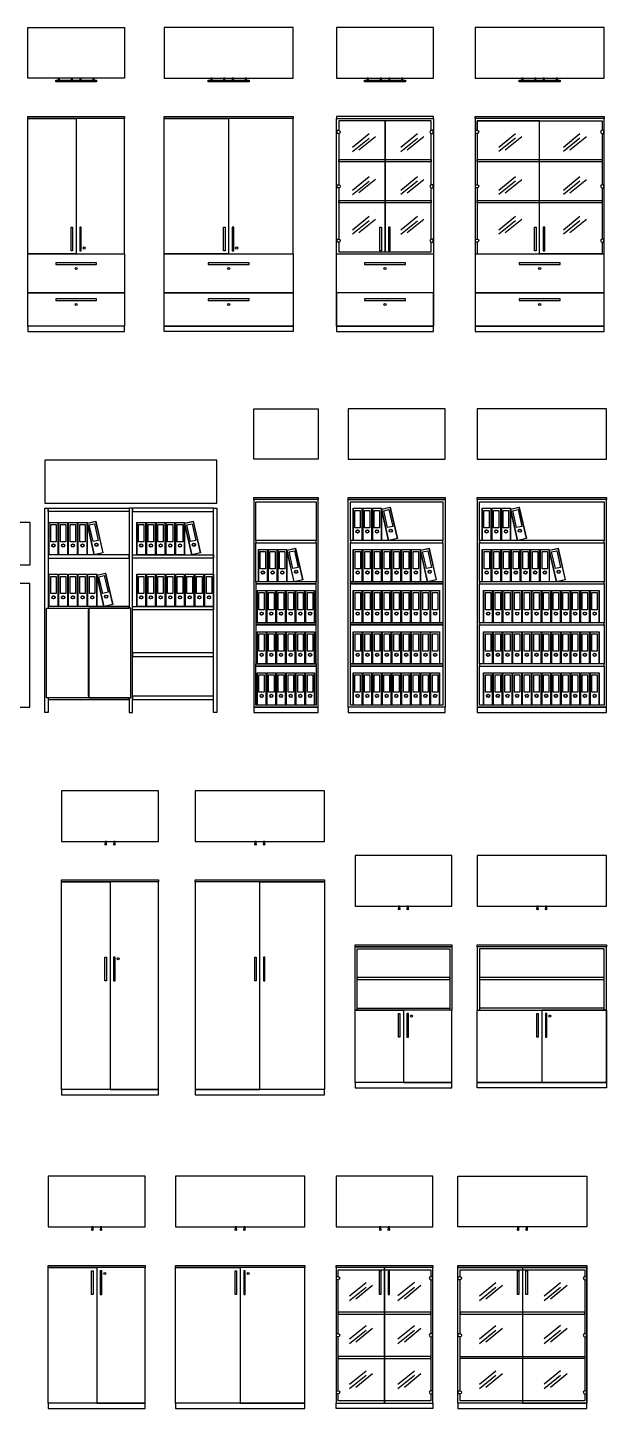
# Model space of a CAD drawing. Header units: inches. Extents: x 40781 to 55192, y 20993 to 33832.
# Drawn here: x 49813 to 55192, y 20993 to 33832 of the extents above; entities that cross this region are included whole.
import ezdxf

# ---------------------------------------------------------------- set-up
doc = ezdxf.new("R2010")
doc.units = ezdxf.units.IN
doc.header["$MEASUREMENT"] = 0
doc.layers.add('linecad.com', color=7, linetype='Continuous')

msp = doc.modelspace()

# ---------------------------------------------------------------- linework, layer by layer
at = {"layer": 'linecad.com'}
for points in [[(49814, 33832), (50714, 33832), (50714, 33362), (49814, 33362)], [(51081, 33362), (52281, 33362), (52281, 33832), (51081, 33832)], [(52685, 33362), (53585, 33362), (53585, 33832), (52685, 33832)], [(53972, 33362), (55172, 33362), (55172, 33832), (53972, 33832)], [(49814, 33006), (50714, 33006), (50714, 32986), (49814, 32986)], [(51081, 33006), (52281, 33006), (52281, 32986), (51081, 32986)], [(52685, 32986), (53585, 32986), (53585, 33006), (52685, 33006)], [(53972, 33006), (55172, 33006), (55172, 32986), (53972, 32986)], [(49814, 32986), (50264, 32986), (50264, 31727), (49814, 31727)], [(50264, 31727), (50714, 31727), (50714, 32986), (50264, 32986)], [(51681, 31727), (51081, 31727), (51081, 32986), (51681, 32986)], [(52281, 32986), (51681, 32986), (51681, 31727), (52281, 31727)], [(52685, 32986), (53585, 32986), (53585, 31056), (52685, 31056)], [(55172, 32986), (53972, 32986), (53972, 31056), (55172, 31056)], [(52705, 32605), (53565, 32605), (53565, 32585), (52705, 32585)], [(53992, 32605), (55152, 32605), (55152, 32585), (53992, 32585)], [(52705, 32223), (53565, 32223), (53565, 32203), (52705, 32203)], [(55152, 32203), (53992, 32203), (53992, 32223), (55152, 32223)], [(50217, 31977), (50231, 31977), (50231, 31757), (50217, 31757)], [(50297, 31757), (50311, 31757), (50311, 31977), (50297, 31977)], [(51634, 31977), (51648, 31977), (51648, 31757), (51634, 31757)], [(51714, 31757), (51728, 31757), (51728, 31977), (51714, 31977)], [(53088, 31977), (53102, 31977), (53102, 31757), (53088, 31757)], [(53168, 31757), (53182, 31757), (53182, 31977), (53168, 31977)], [(54525, 31977), (54539, 31977), (54539, 31757), (54525, 31757)], [(54605, 31757), (54619, 31757), (54619, 31977), (54605, 31977)], [(49814, 31727), (50714, 31727), (50714, 31367), (49814, 31367)], [(51081, 31727), (52281, 31727), (52281, 31367), (51081, 31367)], [(52685, 31727), (53585, 31727), (53585, 31367), (52685, 31367)], [(53972, 31367), (55172, 31367), (55172, 31726), (53972, 31726)], [(50074, 31630), (50454, 31630), (50454, 31644), (50074, 31644)], [(51491, 31630), (51871, 31630), (51871, 31644), (51491, 31644)], [(52945, 31630), (53325, 31630), (53325, 31644), (52945, 31644)], [(54382, 31630), (54762, 31630), (54762, 31644), (54382, 31644)], [(49814, 31367), (50714, 31367), (50714, 31056), (49814, 31056)], [(51081, 31367), (52281, 31367), (52281, 31056), (51081, 31056)], [(53585, 31367), (52685, 31367), (52685, 31056), (53585, 31056)], [(55172, 31367), (53972, 31367), (53972, 31056), (55172, 31056)], [(50074, 31295), (50454, 31295), (50454, 31309), (50074, 31309)], [(51491, 31295), (51871, 31295), (51871, 31309), (51491, 31309)], [(52945, 31295), (53325, 31295), (53325, 31309), (52945, 31309)], [(54382, 31295), (54762, 31295), (54762, 31309), (54382, 31309)], [(49814, 31006), (50714, 31006), (50714, 31056), (49814, 31056)], [(52281, 31006), (51081, 31006), (51081, 31056), (52281, 31056)], [(53585, 31056), (52685, 31056), (52685, 31006), (53585, 31006)], [(53972, 31006), (55172, 31006), (55172, 31056), (53972, 31056)], [(51914, 30288), (52514, 30288), (52514, 29818), (51914, 29818)], [(52793, 29818), (53693, 29818), (53693, 30288), (52793, 30288)], [(53992, 29818), (55192, 29818), (55192, 30288), (53992, 30288)], [(49973, 29410), (51573, 29410), (51573, 29810), (49973, 29810)], [(51914, 29463), (52514, 29463), (52514, 29443), (51914, 29443)], [(52514, 29443), (51914, 29443), (51914, 27513), (52514, 27513)], [(52494, 29062), (51934, 29062), (51934, 29423), (52494, 29423)], [(52793, 29463), (53693, 29463), (53693, 29443), (52793, 29443)], [(53693, 27513), (52793, 27513), (52793, 29443), (53693, 29443)], [(53673, 29062), (52813, 29062), (52813, 29423), (53673, 29423)], [(53992, 29463), (55192, 29463), (55192, 29443), (53992, 29443)], [(55192, 29443), (53992, 29443), (53992, 27513), (55192, 27513)], [(55172, 29062), (54012, 29062), (54012, 29423), (55172, 29423)], [(50005, 29363), (50757, 29363), (50757, 29331), (50005, 29331)], [(50789, 29331), (51541, 29331), (51541, 29363), (50789, 29363)], [(51541, 29363), (51573, 29363), (51573, 27463), (51541, 27463)], [(52838, 29362), (52922, 29362), (52922, 29062), (52838, 29062)], [(52841, 29362), (52919, 29362), (52919, 29062), (52841, 29062)], [(52855, 29342), (52905, 29342), (52905, 29182), (52855, 29182)], [(52928, 29362), (53012, 29362), (53012, 29062), (52928, 29062)], [(52931, 29362), (53009, 29362), (53009, 29062), (52931, 29062)], [(52945, 29342), (52995, 29342), (52995, 29182), (52945, 29182)], [(53018, 29362), (53102, 29362), (53102, 29062), (53018, 29062)], [(53021, 29362), (53099, 29362), (53099, 29062), (53021, 29062)], [(53035, 29342), (53085, 29342), (53085, 29182), (53035, 29182)], [(53102, 29354), (53183, 29373), (53250, 29080), (53168, 29062)], [(53104, 29355), (53181, 29372), (53247, 29080), (53171, 29062)], [(53123, 29339), (53171, 29350), (53207, 29194), (53158, 29183)], [(54037, 29362), (54121, 29362), (54121, 29062), (54037, 29062)], [(54040, 29362), (54118, 29362), (54118, 29062), (54040, 29062)], [(54054, 29342), (54104, 29342), (54104, 29182), (54054, 29182)], [(54127, 29362), (54211, 29362), (54211, 29062), (54127, 29062)], [(54130, 29362), (54208, 29362), (54208, 29062), (54130, 29062)], [(54144, 29342), (54194, 29342), (54194, 29182), (54144, 29182)], [(54217, 29362), (54301, 29362), (54301, 29062), (54217, 29062)], [(54220, 29362), (54298, 29362), (54298, 29062), (54220, 29062)], [(54234, 29342), (54284, 29342), (54284, 29182), (54234, 29182)], [(54301, 29354), (54383, 29373), (54449, 29080), (54367, 29062)], [(54304, 29355), (54380, 29372), (54447, 29080), (54370, 29062)], [(54322, 29339), (54371, 29350), (54406, 29194), (54357, 29183)], [(47832, 29232), (49832, 29232), (49832, 28832), (47832, 28832)], [(50012, 29231), (50095, 29231), (50095, 28931), (50012, 28931)], [(50014, 29231), (50093, 29231), (50093, 28931), (50014, 28931)], [(50028, 29211), (50078, 29211), (50078, 29051), (50028, 29051)], [(50102, 29231), (50185, 29231), (50185, 28931), (50102, 28931)], [(50104, 29231), (50183, 29231), (50183, 28931), (50104, 28931)], [(50118, 29211), (50168, 29211), (50168, 29051), (50118, 29051)], [(50192, 29231), (50275, 29231), (50275, 28931), (50192, 28931)], [(50194, 29231), (50273, 29231), (50273, 28931), (50194, 28931)], [(50208, 29211), (50258, 29211), (50258, 29051), (50208, 29051)], [(50282, 29231), (50365, 29231), (50365, 28931), (50282, 28931)], [(50284, 29231), (50363, 29231), (50363, 28931), (50284, 28931)], [(50298, 29211), (50348, 29211), (50348, 29051), (50298, 29051)], [(50365, 29223), (50447, 29242), (50513, 28949), (50432, 28931)], [(50368, 29224), (50444, 29241), (50511, 28949), (50435, 28931)], [(50386, 29208), (50435, 29219), (50470, 29063), (50422, 29052)], [(50828, 29231), (50911, 29231), (50911, 28931), (50828, 28931)], [(50830, 29231), (50909, 29231), (50909, 28931), (50830, 28931)], [(50844, 29211), (50894, 29211), (50894, 29051), (50844, 29051)], [(50918, 29231), (51001, 29231), (51001, 28931), (50918, 28931)], [(50920, 29231), (50999, 29231), (50999, 28931), (50920, 28931)], [(50934, 29211), (50984, 29211), (50984, 29051), (50934, 29051)], [(51008, 29231), (51091, 29231), (51091, 28931), (51008, 28931)], [(51010, 29231), (51089, 29231), (51089, 28931), (51010, 28931)], [(51024, 29211), (51074, 29211), (51074, 29051), (51024, 29051)], [(51098, 29231), (51181, 29231), (51181, 28931), (51098, 28931)], [(51100, 29231), (51179, 29231), (51179, 28931), (51100, 28931)], [(51114, 29211), (51164, 29211), (51164, 29051), (51114, 29051)], [(51188, 29231), (51271, 29231), (51271, 28931), (51188, 28931)], [(51190, 29231), (51269, 29231), (51269, 28931), (51190, 28931)], [(51204, 29211), (51254, 29211), (51254, 29051), (51204, 29051)], [(51271, 29223), (51353, 29242), (51419, 28949), (51338, 28931)], [(51274, 29224), (51350, 29241), (51417, 28949), (51341, 28931)], [(51292, 29208), (51341, 29219), (51376, 29063), (51328, 29052)], [(51934, 29042), (52494, 29042), (52494, 29062), (51934, 29062)], [(52494, 28680), (51934, 28680), (51934, 29042), (52494, 29042)], [(52813, 29042), (53673, 29042), (53673, 29062), (52813, 29062)], [(53673, 28680), (52813, 28680), (52813, 29042), (53673, 29042)], [(54012, 29042), (55172, 29042), (55172, 29062), (54012, 29062)], [(55172, 28680), (54012, 28680), (54012, 29042), (55172, 29042)], [(50005, 28898), (50757, 28898), (50757, 28931), (50005, 28931)], [(50789, 28931), (51541, 28931), (51541, 28899), (50789, 28899)], [(51958, 28980), (52042, 28980), (52042, 28680), (51958, 28680)], [(51961, 28980), (52040, 28980), (52040, 28680), (51961, 28680)], [(51975, 28960), (52025, 28960), (52025, 28800), (51975, 28800)], [(52048, 28980), (52132, 28980), (52132, 28680), (52048, 28680)], [(52051, 28980), (52130, 28980), (52130, 28680), (52051, 28680)], [(52065, 28960), (52115, 28960), (52115, 28800), (52065, 28800)], [(52138, 28980), (52222, 28980), (52222, 28680), (52138, 28680)], [(52141, 28980), (52220, 28980), (52220, 28680), (52141, 28680)], [(52155, 28960), (52205, 28960), (52205, 28800), (52155, 28800)], [(52222, 28972), (52304, 28991), (52370, 28698), (52289, 28680)], [(52225, 28973), (52301, 28990), (52368, 28698), (52291, 28680)], [(52243, 28957), (52292, 28968), (52327, 28812), (52279, 28801)], [(52839, 28980), (52923, 28980), (52923, 28680), (52839, 28680)], [(52842, 28980), (52920, 28980), (52920, 28680), (52842, 28680)], [(52856, 28960), (52906, 28960), (52906, 28800), (52856, 28800)], [(52929, 28980), (53013, 28980), (53013, 28680), (52929, 28680)], [(52932, 28980), (53010, 28980), (53010, 28680), (52932, 28680)], [(52946, 28960), (52996, 28960), (52996, 28800), (52946, 28800)], [(53019, 28980), (53103, 28980), (53103, 28680), (53019, 28680)], [(53022, 28980), (53100, 28980), (53100, 28680), (53022, 28680)], [(53036, 28960), (53086, 28960), (53086, 28800), (53036, 28800)], [(53109, 28980), (53193, 28980), (53193, 28680), (53109, 28680)], [(53112, 28980), (53190, 28980), (53190, 28680), (53112, 28680)], [(53126, 28960), (53176, 28960), (53176, 28800), (53126, 28800)], [(53199, 28980), (53283, 28980), (53283, 28680), (53199, 28680)], [(53202, 28980), (53280, 28980), (53280, 28680), (53202, 28680)], [(53216, 28960), (53266, 28960), (53266, 28800), (53216, 28800)], [(53289, 28980), (53373, 28980), (53373, 28680), (53289, 28680)], [(53292, 28980), (53370, 28980), (53370, 28680), (53292, 28680)], [(53306, 28960), (53356, 28960), (53356, 28800), (53306, 28800)], [(53379, 28980), (53463, 28980), (53463, 28680), (53379, 28680)], [(53382, 28980), (53460, 28980), (53460, 28680), (53382, 28680)], [(53396, 28960), (53446, 28960), (53446, 28800), (53396, 28800)], [(53463, 28972), (53545, 28991), (53611, 28698), (53530, 28680)], [(53466, 28973), (53542, 28990), (53609, 28698), (53532, 28680)], [(53484, 28957), (53533, 28968), (53568, 28812), (53519, 28801)], [(54038, 28980), (54122, 28980), (54122, 28680), (54038, 28680)], [(54041, 28980), (54119, 28980), (54119, 28680), (54041, 28680)], [(54055, 28960), (54105, 28960), (54105, 28800), (54055, 28800)], [(54128, 28980), (54212, 28980), (54212, 28680), (54128, 28680)], [(54131, 28980), (54209, 28980), (54209, 28680), (54131, 28680)], [(54145, 28960), (54195, 28960), (54195, 28800), (54145, 28800)], [(54218, 28980), (54302, 28980), (54302, 28680), (54218, 28680)], [(54221, 28980), (54299, 28980), (54299, 28680), (54221, 28680)], [(54235, 28960), (54285, 28960), (54285, 28800), (54235, 28800)], [(54308, 28980), (54392, 28980), (54392, 28680), (54308, 28680)], [(54311, 28980), (54389, 28980), (54389, 28680), (54311, 28680)], [(54325, 28960), (54375, 28960), (54375, 28800), (54325, 28800)], [(54398, 28980), (54482, 28980), (54482, 28680), (54398, 28680)], [(54401, 28980), (54479, 28980), (54479, 28680), (54401, 28680)], [(54415, 28960), (54465, 28960), (54465, 28800), (54415, 28800)], [(54488, 28980), (54572, 28980), (54572, 28680), (54488, 28680)], [(54491, 28980), (54569, 28980), (54569, 28680), (54491, 28680)], [(54505, 28960), (54555, 28960), (54555, 28800), (54505, 28800)], [(54578, 28980), (54662, 28980), (54662, 28680), (54578, 28680)], [(54581, 28980), (54659, 28980), (54659, 28680), (54581, 28680)], [(54595, 28960), (54645, 28960), (54645, 28800), (54595, 28800)], [(54662, 28972), (54744, 28991), (54810, 28698), (54729, 28680)], [(54665, 28973), (54741, 28990), (54808, 28698), (54731, 28680)], [(54683, 28957), (54732, 28968), (54767, 28812), (54719, 28801)], [(50455, 28741), (50537, 28760), (50604, 28467), (50522, 28449)], [(50458, 28742), (50534, 28759), (50601, 28467), (50525, 28449)], [(47832, 27513), (49832, 27513), (49832, 28663), (47832, 28663)], [(50012, 28749), (50095, 28749), (50095, 28449), (50012, 28449)], [(50014, 28749), (50093, 28749), (50093, 28449), (50014, 28449)], [(50029, 28729), (50079, 28729), (50079, 28569), (50029, 28569)], [(50102, 28749), (50185, 28749), (50185, 28449), (50102, 28449)], [(50104, 28749), (50183, 28749), (50183, 28449), (50104, 28449)], [(50119, 28729), (50169, 28729), (50169, 28569), (50119, 28569)], [(50192, 28749), (50275, 28749), (50275, 28449), (50192, 28449)], [(50194, 28749), (50273, 28749), (50273, 28449), (50194, 28449)], [(50209, 28729), (50259, 28729), (50259, 28569), (50209, 28569)], [(50282, 28749), (50365, 28749), (50365, 28449), (50282, 28449)], [(50284, 28749), (50363, 28749), (50363, 28449), (50284, 28449)], [(50299, 28729), (50349, 28729), (50349, 28569), (50299, 28569)], [(50372, 28749), (50455, 28749), (50455, 28449), (50372, 28449)], [(50374, 28749), (50453, 28749), (50453, 28449), (50374, 28449)], [(50389, 28729), (50439, 28729), (50439, 28569), (50389, 28569)], [(50476, 28726), (50525, 28737), (50561, 28581), (50512, 28570)], [(50828, 28749), (50911, 28749), (50911, 28449), (50828, 28449)], [(50830, 28749), (50909, 28749), (50909, 28449), (50830, 28449)], [(50844, 28729), (50894, 28729), (50894, 28569), (50844, 28569)], [(50918, 28749), (51001, 28749), (51001, 28449), (50918, 28449)], [(50920, 28749), (50999, 28749), (50999, 28449), (50920, 28449)], [(50934, 28729), (50984, 28729), (50984, 28569), (50934, 28569)], [(51008, 28749), (51091, 28749), (51091, 28449), (51008, 28449)], [(51010, 28749), (51089, 28749), (51089, 28449), (51010, 28449)], [(51024, 28729), (51074, 28729), (51074, 28569), (51024, 28569)], [(51098, 28749), (51181, 28749), (51181, 28449), (51098, 28449)], [(51100, 28749), (51179, 28749), (51179, 28449), (51100, 28449)], [(51114, 28729), (51164, 28729), (51164, 28569), (51114, 28569)], [(51188, 28749), (51271, 28749), (51271, 28449), (51188, 28449)], [(51190, 28749), (51269, 28749), (51269, 28449), (51190, 28449)], [(51204, 28729), (51254, 28729), (51254, 28569), (51204, 28569)], [(51278, 28749), (51361, 28749), (51361, 28449), (51278, 28449)], [(51280, 28749), (51359, 28749), (51359, 28449), (51280, 28449)], [(51294, 28729), (51344, 28729), (51344, 28569), (51294, 28569)], [(51368, 28749), (51451, 28749), (51451, 28449), (51368, 28449)], [(51370, 28749), (51449, 28749), (51449, 28449), (51370, 28449)], [(51384, 28729), (51434, 28729), (51434, 28569), (51384, 28569)], [(51458, 28749), (51541, 28749), (51541, 28449), (51458, 28449)], [(51460, 28749), (51539, 28749), (51539, 28449), (51460, 28449)], [(51474, 28729), (51524, 28729), (51524, 28569), (51474, 28569)], [(51934, 28660), (52494, 28660), (52494, 28680), (51934, 28680)], [(51934, 28298), (52494, 28298), (52494, 28660), (51934, 28660)], [(52813, 28680), (53673, 28680), (53673, 28660), (52813, 28660)], [(53673, 28298), (52813, 28298), (52813, 28660), (53673, 28660)], [(54012, 28660), (55172, 28660), (55172, 28680), (54012, 28680)], [(55172, 28298), (54012, 28298), (54012, 28660), (55172, 28660)], [(51946, 28598), (52030, 28598), (52030, 28298), (51946, 28298)], [(51949, 28598), (52027, 28598), (52027, 28298), (51949, 28298)], [(51963, 28578), (52013, 28578), (52013, 28418), (51963, 28418)], [(52036, 28598), (52120, 28598), (52120, 28298), (52036, 28298)], [(52039, 28598), (52117, 28598), (52117, 28298), (52039, 28298)], [(52053, 28578), (52103, 28578), (52103, 28418), (52053, 28418)], [(52126, 28598), (52210, 28598), (52210, 28298), (52126, 28298)], [(52129, 28598), (52207, 28598), (52207, 28298), (52129, 28298)], [(52143, 28578), (52193, 28578), (52193, 28418), (52143, 28418)], [(52216, 28598), (52300, 28598), (52300, 28298), (52216, 28298)], [(52219, 28598), (52297, 28598), (52297, 28298), (52219, 28298)], [(52233, 28578), (52283, 28578), (52283, 28418), (52233, 28418)], [(52306, 28598), (52390, 28598), (52390, 28298), (52306, 28298)], [(52309, 28598), (52387, 28598), (52387, 28298), (52309, 28298)], [(52323, 28578), (52373, 28578), (52373, 28418), (52323, 28418)], [(52396, 28598), (52480, 28598), (52480, 28298), (52396, 28298)], [(52399, 28598), (52477, 28598), (52477, 28298), (52399, 28298)], [(52413, 28578), (52463, 28578), (52463, 28418), (52413, 28418)], [(52839, 28598), (52922, 28598), (52922, 28298), (52839, 28298)], [(52842, 28598), (52920, 28598), (52920, 28298), (52842, 28298)], [(52856, 28578), (52906, 28578), (52906, 28418), (52856, 28418)], [(52929, 28598), (53012, 28598), (53012, 28298), (52929, 28298)], [(52932, 28598), (53010, 28598), (53010, 28298), (52932, 28298)], [(52946, 28578), (52996, 28578), (52996, 28418), (52946, 28418)], [(53019, 28598), (53102, 28598), (53102, 28298), (53019, 28298)], [(53022, 28598), (53100, 28598), (53100, 28298), (53022, 28298)], [(53036, 28578), (53086, 28578), (53086, 28418), (53036, 28418)], [(53109, 28598), (53192, 28598), (53192, 28298), (53109, 28298)], [(53112, 28598), (53190, 28598), (53190, 28298), (53112, 28298)], [(53126, 28578), (53176, 28578), (53176, 28418), (53126, 28418)], [(53199, 28598), (53282, 28598), (53282, 28298), (53199, 28298)], [(53202, 28598), (53280, 28598), (53280, 28298), (53202, 28298)], [(53216, 28578), (53266, 28578), (53266, 28418), (53216, 28418)], [(53289, 28598), (53372, 28598), (53372, 28298), (53289, 28298)], [(53292, 28598), (53370, 28598), (53370, 28298), (53292, 28298)], [(53306, 28578), (53356, 28578), (53356, 28418), (53306, 28418)], [(53379, 28598), (53462, 28598), (53462, 28298), (53379, 28298)], [(53382, 28598), (53460, 28598), (53460, 28298), (53382, 28298)], [(53396, 28578), (53446, 28578), (53446, 28418), (53396, 28418)], [(53469, 28598), (53552, 28598), (53552, 28298), (53469, 28298)], [(53472, 28598), (53550, 28598), (53550, 28298), (53472, 28298)], [(53486, 28578), (53536, 28578), (53536, 28418), (53486, 28418)], [(53559, 28598), (53642, 28598), (53642, 28298), (53559, 28298)], [(53562, 28598), (53640, 28598), (53640, 28298), (53562, 28298)], [(53576, 28578), (53626, 28578), (53626, 28418), (53576, 28418)], [(54051, 28598), (54135, 28598), (54135, 28298), (54051, 28298)], [(54054, 28598), (54132, 28598), (54132, 28298), (54054, 28298)], [(54068, 28578), (54118, 28578), (54118, 28418), (54068, 28418)], [(54141, 28598), (54225, 28598), (54225, 28298), (54141, 28298)], [(54144, 28598), (54222, 28598), (54222, 28298), (54144, 28298)], [(54158, 28578), (54208, 28578), (54208, 28418), (54158, 28418)], [(54231, 28598), (54315, 28598), (54315, 28298), (54231, 28298)], [(54234, 28598), (54312, 28598), (54312, 28298), (54234, 28298)], [(54248, 28578), (54298, 28578), (54298, 28418), (54248, 28418)], [(54321, 28598), (54405, 28598), (54405, 28298), (54321, 28298)], [(54324, 28598), (54402, 28598), (54402, 28298), (54324, 28298)], [(54338, 28578), (54388, 28578), (54388, 28418), (54338, 28418)], [(54411, 28598), (54495, 28598), (54495, 28298), (54411, 28298)], [(54414, 28598), (54492, 28598), (54492, 28298), (54414, 28298)], [(54428, 28578), (54478, 28578), (54478, 28418), (54428, 28418)], [(54501, 28598), (54585, 28598), (54585, 28298), (54501, 28298)], [(54504, 28598), (54582, 28598), (54582, 28298), (54504, 28298)], [(54518, 28578), (54568, 28578), (54568, 28418), (54518, 28418)], [(54591, 28598), (54675, 28598), (54675, 28298), (54591, 28298)], [(54594, 28598), (54672, 28598), (54672, 28298), (54594, 28298)], [(54608, 28578), (54658, 28578), (54658, 28418), (54608, 28418)], [(54681, 28598), (54765, 28598), (54765, 28298), (54681, 28298)], [(54684, 28598), (54762, 28598), (54762, 28298), (54684, 28298)], [(54698, 28578), (54748, 28578), (54748, 28418), (54698, 28418)], [(54771, 28598), (54855, 28598), (54855, 28298), (54771, 28298)], [(54774, 28598), (54852, 28598), (54852, 28298), (54774, 28298)], [(54788, 28578), (54838, 28578), (54838, 28418), (54788, 28418)], [(54861, 28598), (54945, 28598), (54945, 28298), (54861, 28298)], [(54864, 28598), (54942, 28598), (54942, 28298), (54864, 28298)], [(54878, 28578), (54928, 28578), (54928, 28418), (54878, 28418)], [(54951, 28598), (55035, 28598), (55035, 28298), (54951, 28298)], [(54954, 28598), (55032, 28598), (55032, 28298), (54954, 28298)], [(54968, 28578), (55018, 28578), (55018, 28418), (54968, 28418)], [(55041, 28598), (55125, 28598), (55125, 28298), (55041, 28298)], [(55044, 28598), (55122, 28598), (55122, 28298), (55044, 28298)], [(55058, 28578), (55108, 28578), (55108, 28418), (55058, 28418)], [(49989, 28433), (50379, 28433), (50379, 27599), (49989, 27599)], [(50757, 28449), (50005, 28449), (50005, 28433), (50757, 28433)], [(50379, 28417), (50383, 28417), (50383, 27615), (50379, 27615)], [(50383, 27599), (50773, 27599), (50773, 28433), (50383, 28433)], [(50789, 28449), (51541, 28449), (51541, 28417), (50789, 28417)], [(52494, 28298), (51934, 28298), (51934, 28278), (52494, 28278)], [(51934, 27915), (52494, 27915), (52494, 28278), (51934, 28278)], [(52813, 28298), (53673, 28298), (53673, 28278), (52813, 28278)], [(53673, 27915), (52813, 27915), (52813, 28278), (53673, 28278)], [(54012, 28278), (55172, 28278), (55172, 28298), (54012, 28298)], [(55172, 27915), (54012, 27915), (54012, 28278), (55172, 28278)], [(51946, 28215), (52030, 28215), (52030, 27915), (51946, 27915)], [(51949, 28215), (52027, 28215), (52027, 27915), (51949, 27915)], [(51963, 28195), (52013, 28195), (52013, 28035), (51963, 28035)], [(52036, 28215), (52120, 28215), (52120, 27915), (52036, 27915)], [(52039, 28215), (52117, 28215), (52117, 27915), (52039, 27915)], [(52053, 28195), (52103, 28195), (52103, 28035), (52053, 28035)], [(52126, 28215), (52210, 28215), (52210, 27915), (52126, 27915)], [(52129, 28215), (52207, 28215), (52207, 27915), (52129, 27915)], [(52143, 28195), (52193, 28195), (52193, 28035), (52143, 28035)], [(52216, 28215), (52300, 28215), (52300, 27915), (52216, 27915)], [(52219, 28215), (52297, 28215), (52297, 27915), (52219, 27915)], [(52233, 28195), (52283, 28195), (52283, 28035), (52233, 28035)], [(52306, 28215), (52390, 28215), (52390, 27915), (52306, 27915)], [(52309, 28215), (52387, 28215), (52387, 27915), (52309, 27915)], [(52323, 28195), (52373, 28195), (52373, 28035), (52323, 28035)], [(52396, 28215), (52480, 28215), (52480, 27915), (52396, 27915)], [(52399, 28215), (52477, 28215), (52477, 27915), (52399, 27915)], [(52413, 28195), (52463, 28195), (52463, 28035), (52413, 28035)], [(52839, 28215), (52922, 28215), (52922, 27915), (52839, 27915)], [(52842, 28215), (52920, 28215), (52920, 27915), (52842, 27915)], [(52856, 28195), (52906, 28195), (52906, 28035), (52856, 28035)], [(52929, 28215), (53012, 28215), (53012, 27915), (52929, 27915)], [(52932, 28215), (53010, 28215), (53010, 27915), (52932, 27915)], [(52946, 28195), (52996, 28195), (52996, 28035), (52946, 28035)], [(53019, 28215), (53102, 28215), (53102, 27915), (53019, 27915)], [(53022, 28215), (53100, 28215), (53100, 27915), (53022, 27915)], [(53036, 28195), (53086, 28195), (53086, 28035), (53036, 28035)], [(53109, 28215), (53192, 28215), (53192, 27915), (53109, 27915)], [(53112, 28215), (53190, 28215), (53190, 27915), (53112, 27915)], [(53126, 28195), (53176, 28195), (53176, 28035), (53126, 28035)], [(53199, 28215), (53282, 28215), (53282, 27915), (53199, 27915)], [(53202, 28215), (53280, 28215), (53280, 27915), (53202, 27915)], [(53216, 28195), (53266, 28195), (53266, 28035), (53216, 28035)], [(53289, 28215), (53372, 28215), (53372, 27915), (53289, 27915)], [(53292, 28215), (53370, 28215), (53370, 27915), (53292, 27915)], [(53306, 28195), (53356, 28195), (53356, 28035), (53306, 28035)], [(53379, 28215), (53462, 28215), (53462, 27915), (53379, 27915)], [(53382, 28215), (53460, 28215), (53460, 27915), (53382, 27915)], [(53396, 28195), (53446, 28195), (53446, 28035), (53396, 28035)], [(53469, 28215), (53552, 28215), (53552, 27915), (53469, 27915)], [(53472, 28215), (53550, 28215), (53550, 27915), (53472, 27915)], [(53486, 28195), (53536, 28195), (53536, 28035), (53486, 28035)], [(53559, 28215), (53642, 28215), (53642, 27915), (53559, 27915)], [(53562, 28215), (53640, 28215), (53640, 27915), (53562, 27915)], [(53576, 28195), (53626, 28195), (53626, 28035), (53576, 28035)], [(54051, 28215), (54135, 28215), (54135, 27915), (54051, 27915)], [(54054, 28215), (54132, 28215), (54132, 27915), (54054, 27915)], [(54068, 28195), (54118, 28195), (54118, 28035), (54068, 28035)], [(54141, 28215), (54225, 28215), (54225, 27915), (54141, 27915)], [(54144, 28215), (54222, 28215), (54222, 27915), (54144, 27915)], [(54158, 28195), (54208, 28195), (54208, 28035), (54158, 28035)], [(54231, 28215), (54315, 28215), (54315, 27915), (54231, 27915)], [(54234, 28215), (54312, 28215), (54312, 27915), (54234, 27915)], [(54248, 28195), (54298, 28195), (54298, 28035), (54248, 28035)], [(54321, 28215), (54405, 28215), (54405, 27915), (54321, 27915)], [(54324, 28215), (54402, 28215), (54402, 27915), (54324, 27915)], [(54338, 28195), (54388, 28195), (54388, 28035), (54338, 28035)], [(54411, 28215), (54495, 28215), (54495, 27915), (54411, 27915)], [(54414, 28215), (54492, 28215), (54492, 27915), (54414, 27915)], [(54428, 28195), (54478, 28195), (54478, 28035), (54428, 28035)], [(54501, 28215), (54585, 28215), (54585, 27915), (54501, 27915)], [(54504, 28215), (54582, 28215), (54582, 27915), (54504, 27915)], [(54518, 28195), (54568, 28195), (54568, 28035), (54518, 28035)], [(54591, 28215), (54675, 28215), (54675, 27915), (54591, 27915)], [(54594, 28215), (54672, 28215), (54672, 27915), (54594, 27915)], [(54608, 28195), (54658, 28195), (54658, 28035), (54608, 28035)], [(54681, 28215), (54765, 28215), (54765, 27915), (54681, 27915)], [(54684, 28215), (54762, 28215), (54762, 27915), (54684, 27915)], [(54698, 28195), (54748, 28195), (54748, 28035), (54698, 28035)], [(54771, 28215), (54855, 28215), (54855, 27915), (54771, 27915)], [(54774, 28215), (54852, 28215), (54852, 27915), (54774, 27915)], [(54788, 28195), (54838, 28195), (54838, 28035), (54788, 28035)], [(54861, 28215), (54945, 28215), (54945, 27915), (54861, 27915)], [(54864, 28215), (54942, 28215), (54942, 27915), (54864, 27915)], [(54878, 28195), (54928, 28195), (54928, 28035), (54878, 28035)], [(54951, 28215), (55035, 28215), (55035, 27915), (54951, 27915)], [(54954, 28215), (55032, 28215), (55032, 27915), (54954, 27915)], [(54968, 28195), (55018, 28195), (55018, 28035), (54968, 28035)], [(55041, 28215), (55125, 28215), (55125, 27915), (55041, 27915)], [(55044, 28215), (55122, 28215), (55122, 27915), (55044, 27915)], [(55058, 28195), (55108, 28195), (55108, 28035), (55058, 28035)], [(50789, 27985), (51541, 27985), (51541, 28017), (50789, 28017)], [(51934, 27915), (52494, 27915), (52494, 27895), (51934, 27895)], [(52494, 27533), (51934, 27533), (51934, 27895), (52494, 27895)], [(52813, 27915), (53673, 27915), (53673, 27895), (52813, 27895)], [(53673, 27533), (52813, 27533), (52813, 27895), (53673, 27895)], [(54012, 27895), (55172, 27895), (55172, 27915), (54012, 27915)], [(55172, 27533), (54012, 27533), (54012, 27895), (55172, 27895)], [(51946, 27833), (52030, 27833), (52030, 27533), (51946, 27533)], [(51949, 27833), (52027, 27833), (52027, 27533), (51949, 27533)], [(51963, 27813), (52013, 27813), (52013, 27653), (51963, 27653)], [(52036, 27833), (52120, 27833), (52120, 27533), (52036, 27533)], [(52039, 27833), (52117, 27833), (52117, 27533), (52039, 27533)], [(52053, 27813), (52103, 27813), (52103, 27653), (52053, 27653)], [(52126, 27833), (52210, 27833), (52210, 27533), (52126, 27533)], [(52129, 27833), (52207, 27833), (52207, 27533), (52129, 27533)], [(52143, 27813), (52193, 27813), (52193, 27653), (52143, 27653)], [(52216, 27833), (52300, 27833), (52300, 27533), (52216, 27533)], [(52219, 27833), (52297, 27833), (52297, 27533), (52219, 27533)], [(52233, 27813), (52283, 27813), (52283, 27653), (52233, 27653)], [(52306, 27833), (52390, 27833), (52390, 27533), (52306, 27533)], [(52309, 27833), (52387, 27833), (52387, 27533), (52309, 27533)], [(52323, 27813), (52373, 27813), (52373, 27653), (52323, 27653)], [(52396, 27833), (52480, 27833), (52480, 27533), (52396, 27533)], [(52399, 27833), (52477, 27833), (52477, 27533), (52399, 27533)], [(52413, 27813), (52463, 27813), (52463, 27653), (52413, 27653)], [(52838, 27833), (52922, 27833), (52922, 27533), (52838, 27533)], [(52841, 27833), (52919, 27833), (52919, 27533), (52841, 27533)], [(52855, 27813), (52905, 27813), (52905, 27653), (52855, 27653)], [(52928, 27833), (53012, 27833), (53012, 27533), (52928, 27533)], [(52931, 27833), (53009, 27833), (53009, 27533), (52931, 27533)], [(52945, 27813), (52995, 27813), (52995, 27653), (52945, 27653)], [(53018, 27833), (53102, 27833), (53102, 27533), (53018, 27533)], [(53021, 27833), (53099, 27833), (53099, 27533), (53021, 27533)], [(53035, 27813), (53085, 27813), (53085, 27653), (53035, 27653)], [(53108, 27833), (53192, 27833), (53192, 27533), (53108, 27533)], [(53111, 27833), (53189, 27833), (53189, 27533), (53111, 27533)], [(53125, 27813), (53175, 27813), (53175, 27653), (53125, 27653)], [(53198, 27833), (53282, 27833), (53282, 27533), (53198, 27533)], [(53201, 27833), (53279, 27833), (53279, 27533), (53201, 27533)], [(53215, 27813), (53265, 27813), (53265, 27653), (53215, 27653)], [(53288, 27833), (53372, 27833), (53372, 27533), (53288, 27533)], [(53291, 27833), (53369, 27833), (53369, 27533), (53291, 27533)], [(53305, 27813), (53355, 27813), (53355, 27653), (53305, 27653)], [(53378, 27833), (53462, 27833), (53462, 27533), (53378, 27533)], [(53381, 27833), (53459, 27833), (53459, 27533), (53381, 27533)], [(53395, 27813), (53445, 27813), (53445, 27653), (53395, 27653)], [(53468, 27833), (53552, 27833), (53552, 27533), (53468, 27533)], [(53471, 27833), (53549, 27833), (53549, 27533), (53471, 27533)], [(53485, 27813), (53535, 27813), (53535, 27653), (53485, 27653)], [(53558, 27833), (53642, 27833), (53642, 27533), (53558, 27533)], [(53561, 27833), (53639, 27833), (53639, 27533), (53561, 27533)], [(53575, 27813), (53625, 27813), (53625, 27653), (53575, 27653)], [(54051, 27833), (54135, 27833), (54135, 27533), (54051, 27533)], [(54054, 27833), (54132, 27833), (54132, 27533), (54054, 27533)], [(54068, 27813), (54118, 27813), (54118, 27653), (54068, 27653)], [(54141, 27833), (54225, 27833), (54225, 27533), (54141, 27533)], [(54144, 27833), (54222, 27833), (54222, 27533), (54144, 27533)], [(54158, 27813), (54208, 27813), (54208, 27653), (54158, 27653)], [(54231, 27833), (54315, 27833), (54315, 27533), (54231, 27533)], [(54234, 27833), (54312, 27833), (54312, 27533), (54234, 27533)], [(54248, 27813), (54298, 27813), (54298, 27653), (54248, 27653)], [(54321, 27833), (54405, 27833), (54405, 27533), (54321, 27533)], [(54324, 27833), (54402, 27833), (54402, 27533), (54324, 27533)], [(54338, 27813), (54388, 27813), (54388, 27653), (54338, 27653)], [(54411, 27833), (54495, 27833), (54495, 27533), (54411, 27533)], [(54414, 27833), (54492, 27833), (54492, 27533), (54414, 27533)], [(54428, 27813), (54478, 27813), (54478, 27653), (54428, 27653)], [(54501, 27833), (54585, 27833), (54585, 27533), (54501, 27533)], [(54504, 27833), (54582, 27833), (54582, 27533), (54504, 27533)], [(54518, 27813), (54568, 27813), (54568, 27653), (54518, 27653)], [(54591, 27833), (54675, 27833), (54675, 27533), (54591, 27533)], [(54594, 27833), (54672, 27833), (54672, 27533), (54594, 27533)], [(54608, 27813), (54658, 27813), (54658, 27653), (54608, 27653)], [(54681, 27833), (54765, 27833), (54765, 27533), (54681, 27533)], [(54684, 27833), (54762, 27833), (54762, 27533), (54684, 27533)], [(54698, 27813), (54748, 27813), (54748, 27653), (54698, 27653)], [(54771, 27833), (54855, 27833), (54855, 27533), (54771, 27533)], [(54774, 27833), (54852, 27833), (54852, 27533), (54774, 27533)], [(54788, 27813), (54838, 27813), (54838, 27653), (54788, 27653)], [(54861, 27833), (54945, 27833), (54945, 27533), (54861, 27533)], [(54864, 27833), (54942, 27833), (54942, 27533), (54864, 27533)], [(54878, 27813), (54928, 27813), (54928, 27653), (54878, 27653)], [(54951, 27833), (55035, 27833), (55035, 27533), (54951, 27533)], [(54954, 27833), (55032, 27833), (55032, 27533), (54954, 27533)], [(54968, 27813), (55018, 27813), (55018, 27653), (54968, 27653)], [(55041, 27833), (55125, 27833), (55125, 27533), (55041, 27533)], [(55044, 27833), (55122, 27833), (55122, 27533), (55044, 27533)], [(55058, 27813), (55108, 27813), (55108, 27653), (55058, 27653)], [(50789, 27583), (51541, 27583), (51541, 27615), (50789, 27615)], [(50005, 27583), (50757, 27583), (50757, 27599), (50005, 27599)], [(51914, 27463), (52514, 27463), (52514, 27513), (51914, 27513)], [(52793, 27463), (53693, 27463), (53693, 27513), (52793, 27513)], [(53992, 27463), (55192, 27463), (55192, 27513), (53992, 27513)], [(50129, 26264), (51029, 26264), (51029, 26734), (50129, 26734)], [(51371, 26264), (52571, 26264), (52571, 26734), (51371, 26734)], [(52856, 25663), (53756, 25663), (53756, 26133), (52856, 26133)], [(53992, 25663), (55192, 25663), (55192, 26133), (53992, 26133)], [(50129, 25909), (51029, 25909), (51029, 25889), (50129, 25889)], [(50579, 23959), (50129, 23959), (50129, 25889), (50579, 25889)], [(51029, 25889), (50579, 25889), (50579, 23959), (51029, 23959)], [(51371, 25909), (52571, 25909), (52571, 25889), (51371, 25889)], [(51971, 25889), (51371, 25889), (51371, 23959), (51971, 23959)], [(51971, 25889), (52571, 25889), (52571, 23959), (51971, 23959)], [(52856, 25305), (53756, 25305), (53756, 25285), (52856, 25285)], [(53992, 25305), (55192, 25305), (55192, 25285), (53992, 25285)], [(50532, 25189), (50546, 25189), (50546, 24969), (50532, 24969)], [(50612, 24969), (50626, 24969), (50626, 25189), (50612, 25189)], [(51924, 25189), (51938, 25189), (51938, 24969), (51924, 24969)], [(52004, 24969), (52018, 24969), (52018, 25189), (52004, 25189)], [(53756, 24695), (52856, 24695), (52856, 25285), (53756, 25285)], [(53736, 24695), (52876, 24695), (52876, 25265), (53736, 25265)], [(55192, 25285), (53992, 25285), (53992, 24696), (55192, 24696)], [(54012, 24696), (55172, 24696), (55172, 25265), (54012, 25265)], [(52876, 24980), (53736, 24980), (53736, 25000), (52876, 25000)], [(54012, 24980), (55172, 24980), (55172, 25000), (54012, 25000)], [(52856, 24695), (53306, 24695), (53306, 24025), (52856, 24025)], [(53736, 24695), (52876, 24695), (52876, 24715), (53736, 24715)], [(53259, 24666), (53273, 24666), (53273, 24446), (53259, 24446)], [(53306, 24025), (53756, 24025), (53756, 24695), (53306, 24695)], [(53339, 24446), (53353, 24446), (53353, 24666), (53339, 24666)], [(53992, 24696), (55192, 24696), (55192, 24025), (53992, 24025)], [(54592, 24025), (53992, 24025), (53992, 24696), (54592, 24696)], [(55172, 24715), (54012, 24715), (54012, 24696), (55172, 24696)], [(54545, 24666), (54559, 24666), (54559, 24446), (54545, 24446)], [(54592, 24025), (55192, 24025), (55192, 24696), (54592, 24696)], [(54625, 24446), (54639, 24446), (54639, 24666), (54625, 24666)], [(52856, 23975), (53756, 23975), (53756, 24025), (52856, 24025)], [(53992, 24025), (55192, 24025), (55192, 23975), (53992, 23975)], [(50129, 23909), (51029, 23909), (51029, 23959), (50129, 23959)], [(51371, 23909), (52571, 23909), (52571, 23959), (51371, 23959)], [(50005, 22682), (50905, 22682), (50905, 23152), (50005, 23152)], [(51188, 22682), (52388, 22682), (52388, 23152), (51188, 23152)], [(52680, 22682), (53580, 22682), (53580, 23152), (52680, 23152)], [(53812, 23152), (55012, 23152), (55012, 22682), (53812, 22682)], [(50005, 22323), (50905, 22323), (50905, 22303), (50005, 22303)], [(50005, 22303), (50455, 22303), (50455, 21043), (50005, 21043)], [(50408, 22273), (50422, 22273), (50422, 22053), (50408, 22053)], [(50455, 21043), (50905, 21043), (50905, 22303), (50455, 22303)], [(50488, 22053), (50502, 22053), (50502, 22273), (50488, 22273)], [(51188, 22323), (52388, 22323), (52388, 22303), (51188, 22303)], [(51788, 21043), (51188, 21043), (51188, 22303), (51788, 22303)], [(51741, 22273), (51755, 22273), (51755, 22053), (51741, 22053)], [(52388, 22303), (51788, 22303), (51788, 21043), (52388, 21043)], [(51821, 22053), (51835, 22053), (51835, 22273), (51821, 22273)], [(52680, 22323), (53580, 22323), (53580, 22303), (52680, 22303)], [(53580, 22303), (52680, 22303), (52680, 21043), (53580, 21043)], [(53130, 22303), (52680, 22303), (52680, 21043), (53130, 21043)], [(53083, 22273), (53097, 22273), (53097, 22053), (53083, 22053)], [(53130, 21043), (53580, 21043), (53580, 22303), (53130, 22303)], [(53163, 22053), (53177, 22053), (53177, 22273), (53163, 22273)], [(53812, 22323), (55012, 22323), (55012, 22303), (53812, 22303)], [(53812, 22303), (55012, 22303), (55012, 21043), (53812, 21043)], [(54412, 21043), (53812, 21043), (53812, 22303), (54412, 22303)], [(54365, 22273), (54379, 22273), (54379, 22053), (54365, 22053)], [(54412, 21043), (55012, 21043), (55012, 22303), (54412, 22303)], [(54445, 22273), (54459, 22273), (54459, 22053), (54445, 22053)], [(53560, 21889), (52700, 21889), (52700, 21869), (53560, 21869)], [(53832, 21869), (54992, 21869), (54992, 21889), (53832, 21889)], [(52700, 21456), (53560, 21456), (53560, 21476), (52700, 21476)], [(54992, 21456), (53832, 21456), (53832, 21476), (54992, 21476)], [(50005, 20993), (50905, 20993), (50905, 21043), (50005, 21043)], [(51188, 20993), (52388, 20993), (52388, 21043), (51188, 21043)], [(52680, 21043), (53580, 21043), (53580, 20993), (52680, 20993)], [(53812, 20993), (55012, 20993), (55012, 21043), (53812, 21043)]]:
    msp.add_lwpolyline(points, close=True, dxfattribs=at)
for points in [[(50430, 33342), (50454, 33342), (50454, 33328), (50074, 33328), (50074, 33342), (50098, 33342)], [(50110, 33342), (50218, 33342)], [(50230, 33338), (50230, 33362), (50218, 33362), (50218, 33338)], [(50230, 33342), (50298, 33342)], [(50310, 33338), (50310, 33362), (50298, 33362), (50298, 33338)], [(50310, 33342), (50418, 33342)], [(51847, 33342), (51871, 33342), (51871, 33328), (51491, 33328), (51491, 33342), (51515, 33342)], [(51527, 33342), (51635, 33342)], [(51647, 33338), (51647, 33362), (51635, 33362), (51635, 33338)], [(51647, 33342), (51715, 33342)], [(51727, 33338), (51727, 33362), (51715, 33362), (51715, 33338)], [(51727, 33342), (51835, 33342)], [(53301, 33342), (53325, 33342), (53325, 33328), (52945, 33328), (52945, 33342), (52969, 33342)], [(52981, 33342), (53089, 33342)], [(53101, 33338), (53101, 33362), (53089, 33362), (53089, 33338)], [(53101, 33342), (53169, 33342)], [(53181, 33338), (53181, 33362), (53169, 33362), (53169, 33338)], [(53181, 33342), (53289, 33342)], [(54738, 33342), (54762, 33342), (54762, 33328), (54382, 33328), (54382, 33342), (54406, 33342)], [(54418, 33342), (54526, 33342)], [(54538, 33338), (54538, 33362), (54526, 33362), (54526, 33338)], [(54538, 33342), (54606, 33342)], [(54618, 33338), (54618, 33362), (54606, 33362), (54606, 33338)], [(54618, 33342), (54726, 33342)], [(53565, 32876), (53565, 32966), (52705, 32966), (52705, 32876)], [(52705, 31836), (52705, 31746), (53135, 31746), (53135, 32966), (52705, 32966), (52705, 32876)], [(53565, 32876), (53565, 32966), (53135, 32966), (53135, 31746), (53565, 31746), (53565, 31836)], [(53992, 32876), (53992, 32966), (55152, 32966), (55152, 32876)], [(53992, 31836), (53992, 31727), (54572, 31727), (54572, 32966), (53992, 32966), (53992, 32876)], [(55152, 31836), (55152, 31727), (54572, 31727), (54572, 32966), (55152, 32966), (55152, 32876)], [(52705, 32847), (52705, 32370)], [(52705, 32847), (52705, 32370)], [(52832, 32721), (52986, 32847)], [(52832, 32680), (52986, 32805)], [(52892, 32695), (53046, 32820)], [(53282, 32721), (53436, 32847)], [(53282, 32680), (53436, 32805)], [(53342, 32695), (53496, 32820)], [(53565, 32370), (53565, 32847)], [(53565, 32370), (53565, 32847)], [(53992, 32847), (53992, 32370)], [(54193, 32721), (54347, 32847)], [(54347, 32805), (54193, 32680)], [(54253, 32695), (54407, 32820)], [(54793, 32721), (54947, 32847)], [(54947, 32805), (54793, 32680)], [(54853, 32695), (55007, 32820)], [(55152, 32847), (55152, 32370)], [(52832, 32321), (52986, 32447)], [(52832, 32280), (52986, 32405)], [(53046, 32420), (52892, 32295)], [(53282, 32321), (53436, 32447)], [(53436, 32405), (53282, 32280)], [(53342, 32295), (53496, 32420)], [(54193, 32321), (54347, 32447)], [(54347, 32405), (54193, 32280)], [(54253, 32295), (54407, 32420)], [(54793, 32321), (54947, 32447)], [(54947, 32405), (54793, 32280)], [(54853, 32295), (55007, 32420)], [(52705, 32341), (52705, 31865)], [(52705, 32341), (52705, 31865)], [(53565, 31865), (53565, 32341)], [(53565, 31865), (53565, 32341)], [(53992, 32341), (53992, 31865)], [(55152, 32341), (55152, 31865)], [(52832, 31951), (52986, 32077)], [(52986, 32035), (52832, 31910)], [(52892, 31925), (53046, 32050)], [(53282, 31951), (53436, 32077)], [(53282, 31910), (53436, 32035)], [(53342, 31925), (53496, 32050)], [(54193, 31951), (54347, 32077)], [(54347, 32035), (54193, 31910)], [(54253, 31925), (54407, 32050)], [(54793, 31951), (54947, 32077)], [(54947, 32035), (54793, 31910)], [(54853, 31925), (55007, 32050)], [(50005, 27599), (50005, 27463), (49973, 27463), (49973, 29363), (50005, 29363), (50005, 28433)], [(50757, 27599), (50757, 27463), (50789, 27463), (50789, 29363), (50757, 29363), (50757, 28433)], [(50545, 26241), (50545, 26264), (50533, 26264), (50533, 26241)], [(50625, 26241), (50625, 26264), (50613, 26264), (50613, 26241)], [(51937, 26241), (51937, 26264), (51925, 26264), (51925, 26241)], [(52017, 26241), (52017, 26264), (52005, 26264), (52005, 26241)], [(53272, 25640), (53272, 25663), (53260, 25663), (53260, 25640)], [(53352, 25640), (53352, 25663), (53340, 25663), (53340, 25640)], [(54558, 25640), (54558, 25663), (54546, 25663), (54546, 25640)], [(54638, 25640), (54638, 25663), (54626, 25663), (54626, 25640)], [(50421, 22659), (50421, 22682), (50409, 22682), (50409, 22659)], [(50501, 22659), (50501, 22682), (50489, 22682), (50489, 22659)], [(51754, 22659), (51754, 22682), (51742, 22682), (51742, 22659)], [(51834, 22659), (51834, 22682), (51822, 22682), (51822, 22659)], [(53096, 22659), (53096, 22682), (53084, 22682), (53084, 22659)], [(53176, 22659), (53176, 22682), (53164, 22682), (53164, 22659)], [(54378, 22659), (54378, 22682), (54366, 22682), (54366, 22659)], [(54458, 22659), (54458, 22682), (54446, 22682), (54446, 22659)], [(52700, 22219), (52700, 22283), (53560, 22283), (53560, 22219)], [(53832, 22219), (53832, 22283), (54992, 22283), (54992, 22219)], [(52700, 21689), (52700, 22190)], [(52805, 22039), (52959, 22164)], [(52805, 21997), (52959, 22122)], [(52865, 22012), (53019, 22138)], [(53409, 22164), (53255, 22039)], [(53255, 21997), (53409, 22122)], [(53315, 22012), (53469, 22138)], [(53560, 22190), (53560, 21689)], [(53832, 21689), (53832, 22190)], [(54013, 22039), (54166, 22164)], [(54013, 21997), (54166, 22122)], [(54073, 22012), (54227, 22138)], [(54613, 22039), (54766, 22164)], [(54613, 21997), (54766, 22122)], [(54673, 22012), (54827, 22138)], [(54992, 22190), (54992, 21689)], [(52805, 21639), (52959, 21764)], [(52805, 21597), (52959, 21722)], [(52865, 21612), (53019, 21738)], [(53255, 21639), (53409, 21764)], [(53255, 21597), (53409, 21722)], [(53315, 21612), (53469, 21738)], [(54013, 21639), (54166, 21764)], [(54013, 21597), (54166, 21722)], [(54073, 21612), (54227, 21738)], [(54766, 21764), (54613, 21639)], [(54613, 21597), (54766, 21722)], [(54673, 21612), (54827, 21738)], [(52700, 21157), (52700, 21660)], [(53560, 21660), (53560, 21157)], [(53832, 21157), (53832, 21660)], [(54992, 21660), (54992, 21157)], [(52805, 21219), (52959, 21344)], [(52865, 21192), (53019, 21318)], [(53255, 21219), (53409, 21344)], [(53315, 21192), (53469, 21318)], [(54013, 21219), (54166, 21344)], [(54073, 21192), (54227, 21318)], [(54766, 21344), (54613, 21219)], [(54673, 21192), (54827, 21318)], [(52805, 21177), (52959, 21302)], [(53255, 21177), (53409, 21302)], [(54013, 21177), (54166, 21302)], [(54613, 21177), (54766, 21302)], [(53560, 21128), (53560, 21063), (52700, 21063), (52700, 21128)], [(54992, 21128), (54992, 21063), (53832, 21063), (53832, 21128)]]:
    msp.add_lwpolyline(points, dxfattribs=at)
for points in [[(50098, 33342, 0.565217), (50110, 33342), (50110, 33362), (50098, 33362)], [(50418, 33342, 0.565217), (50430, 33342), (50430, 33362), (50418, 33362)], [(51515, 33342, 0.565217), (51527, 33342), (51527, 33362), (51515, 33362)], [(51835, 33342, 0.565217), (51847, 33342), (51847, 33362), (51835, 33362)], [(52969, 33342, 0.565217), (52981, 33342), (52981, 33362), (52969, 33362)], [(53289, 33342, 0.565217), (53301, 33342), (53301, 33362), (53289, 33362)], [(54406, 33342, 0.565217), (54418, 33342), (54418, 33362), (54406, 33362)], [(54726, 33342, 0.565217), (54738, 33342), (54738, 33362), (54726, 33362)], [(52689, 32877), (52704, 32877, -1), (52704, 32847), (52689, 32847)], [(53582, 32877), (53567, 32877, 1), (53567, 32847), (53582, 32847)], [(53975, 32877), (53991, 32877, -1), (53991, 32847), (53975, 32847)], [(55168, 32877), (55153, 32877, 1), (55153, 32847), (55168, 32847)], [(52689, 32371), (52704, 32371, -1), (52704, 32341), (52689, 32341)], [(53582, 32371), (53567, 32371, 1), (53567, 32341), (53582, 32341)], [(53975, 32371), (53991, 32371, -1), (53991, 32341), (53975, 32341)], [(55168, 32371), (55153, 32371, 1), (55153, 32341), (55168, 32341)], [(52689, 31866), (52704, 31866, -1), (52704, 31836), (52689, 31836)], [(53582, 31866), (53567, 31866, 1), (53567, 31836), (53582, 31836)], [(53975, 31866), (53991, 31866, -1), (53991, 31836), (53975, 31836)], [(55168, 31866), (55153, 31866, 1), (55153, 31836), (55168, 31836)], [(52683, 22219), (52699, 22219, -1), (52699, 22189), (52683, 22189)], [(53576, 22219), (53561, 22219, 1), (53561, 22189), (53576, 22189)], [(53815, 22219), (53831, 22219, -1), (53831, 22189), (53815, 22189)], [(55009, 22219), (54993, 22219, 1), (54993, 22189), (55009, 22189)], [(52683, 21689), (52699, 21689, -1), (52699, 21659), (52683, 21659)], [(53576, 21689), (53561, 21689, 1), (53561, 21659), (53576, 21659)], [(53815, 21689), (53831, 21689, -1), (53831, 21659), (53815, 21659)], [(55009, 21689), (54993, 21689, 1), (54993, 21659), (55009, 21659)], [(52683, 21158), (52699, 21158, -1), (52699, 21128), (52683, 21128)], [(53576, 21158), (53561, 21158, 1), (53561, 21128), (53576, 21128)], [(53815, 21158), (53831, 21158, -1), (53831, 21128), (53815, 21128)], [(55009, 21158), (54993, 21158, 1), (54993, 21128), (55009, 21128)]]:
    msp.add_lwpolyline(points, format="xyb", close=True, dxfattribs=at)
for centre, radius in [((50224, 33335), 7), ((50304, 33335), 7), ((51641, 33335), 7), ((51721, 33335), 7), ((53095, 33335), 7), ((53175, 33335), 7), ((54532, 33335), 7), ((54612, 33335), 7), ((50339, 31782), 10), ((51756, 31782), 10), ((50264, 31592), 10), ((51681, 31592), 10), ((53135, 31592), 10), ((54572, 31592), 10), ((50264, 31257), 10), ((51681, 31257), 10), ((53135, 31257), 10), ((54572, 31257), 10), ((52880, 29147), 15), ((52880, 29147), 13), ((52970, 29147), 15), ((52970, 29147), 13), ((53060, 29147), 15), ((53060, 29147), 13), ((53189, 29154), 15), ((53189, 29154), 13), ((54079, 29147), 15), ((54079, 29147), 13), ((54169, 29147), 15), ((54169, 29147), 13), ((54259, 29147), 15), ((54259, 29147), 13), ((54388, 29154), 15), ((54388, 29154), 13), ((50053, 29016), 15), ((50053, 29016), 13), ((50143, 29016), 15), ((50143, 29016), 13), ((50233, 29016), 15), ((50233, 29016), 13), ((50323, 29016), 15), ((50323, 29016), 13), ((50452, 29023), 15), ((50452, 29023), 13), ((50869, 29016), 15), ((50869, 29016), 13), ((50959, 29016), 15), ((50959, 29016), 13), ((51049, 29016), 15), ((51049, 29016), 13), ((51139, 29016), 15), ((51139, 29016), 13), ((51229, 29016), 15), ((51229, 29016), 13), ((51358, 29023), 15), ((51358, 29023), 13), ((52000, 28765), 15), ((52000, 28765), 13), ((52090, 28765), 15), ((52090, 28765), 13), ((52180, 28765), 15), ((52180, 28765), 13), ((52309, 28772), 15), ((52309, 28772), 13), ((52881, 28765), 15), ((52881, 28765), 13), ((52971, 28765), 15), ((52971, 28765), 13), ((53061, 28765), 15), ((53061, 28765), 13), ((53151, 28765), 15), ((53151, 28765), 13), ((53241, 28765), 15), ((53241, 28765), 13), ((53331, 28765), 15), ((53331, 28765), 13), ((53421, 28765), 15), ((53421, 28765), 13), ((53550, 28772), 15), ((53550, 28772), 13), ((54080, 28765), 15), ((54080, 28765), 13), ((54170, 28765), 15), ((54170, 28765), 13), ((54260, 28765), 15), ((54260, 28765), 13), ((54350, 28765), 15), ((54350, 28765), 13), ((54440, 28765), 15), ((54440, 28765), 13), ((54530, 28765), 15), ((54530, 28765), 13), ((54620, 28765), 15), ((54620, 28765), 13), ((54749, 28772), 15), ((54749, 28772), 13), ((50054, 28534), 15), ((50054, 28534), 13), ((50144, 28534), 15), ((50144, 28534), 13), ((50234, 28534), 15), ((50234, 28534), 13), ((50324, 28534), 15), ((50324, 28534), 13), ((50414, 28534), 15), ((50414, 28534), 13), ((50543, 28541), 15), ((50543, 28541), 13), ((50869, 28534), 15), ((50869, 28534), 13), ((50959, 28534), 15), ((50959, 28534), 13), ((51049, 28534), 15), ((51049, 28534), 13), ((51139, 28534), 15), ((51139, 28534), 13), ((51229, 28534), 15), ((51229, 28534), 13), ((51319, 28534), 15), ((51319, 28534), 13), ((51409, 28534), 15), ((51409, 28534), 13), ((51499, 28534), 15), ((51499, 28534), 13), ((51988, 28383), 15), ((51988, 28383), 13), ((52078, 28383), 15), ((52078, 28383), 13), ((52168, 28383), 15), ((52168, 28383), 13), ((52258, 28383), 15), ((52258, 28383), 13), ((52348, 28383), 15), ((52348, 28383), 13), ((52438, 28383), 15), ((52438, 28383), 13), ((52881, 28383), 15), ((52881, 28383), 13), ((52971, 28383), 15), ((52971, 28383), 13), ((53061, 28383), 15), ((53061, 28383), 13), ((53151, 28383), 15), ((53151, 28383), 13), ((53241, 28383), 15), ((53241, 28383), 13), ((53331, 28383), 15), ((53331, 28383), 13), ((53421, 28383), 15), ((53421, 28383), 13), ((53511, 28383), 15), ((53511, 28383), 13), ((53601, 28383), 15), ((53601, 28383), 13), ((54093, 28383), 15), ((54093, 28383), 13), ((54183, 28383), 15), ((54183, 28383), 13), ((54273, 28383), 15), ((54273, 28383), 13), ((54363, 28383), 15), ((54363, 28383), 13), ((54453, 28383), 15), ((54453, 28383), 13), ((54543, 28383), 15), ((54543, 28383), 13), ((54633, 28383), 15), ((54633, 28383), 13), ((54723, 28383), 15), ((54723, 28383), 13), ((54813, 28383), 15), ((54813, 28383), 13), ((54903, 28383), 15), ((54903, 28383), 13), ((54993, 28383), 15), ((54993, 28383), 13), ((55083, 28383), 15), ((55083, 28383), 13), ((51988, 28000), 15), ((51988, 28000), 13), ((52078, 28000), 15), ((52078, 28000), 13), ((52168, 28000), 15), ((52168, 28000), 13), ((52258, 28000), 15), ((52258, 28000), 13), ((52348, 28000), 15), ((52348, 28000), 13), ((52438, 28000), 15), ((52438, 28000), 13), ((52881, 28000), 15), ((52881, 28000), 13), ((52971, 28000), 15), ((52971, 28000), 13), ((53061, 28000), 15), ((53061, 28000), 13), ((53151, 28000), 15), ((53151, 28000), 13), ((53241, 28000), 15), ((53241, 28000), 13), ((53331, 28000), 15), ((53331, 28000), 13), ((53421, 28000), 15), ((53421, 28000), 13), ((53511, 28000), 15), ((53511, 28000), 13), ((53601, 28000), 15), ((53601, 28000), 13), ((54093, 28000), 15), ((54093, 28000), 13), ((54183, 28000), 15), ((54183, 28000), 13), ((54273, 28000), 15), ((54273, 28000), 13), ((54363, 28000), 15), ((54363, 28000), 13), ((54453, 28000), 15), ((54453, 28000), 13), ((54543, 28000), 15), ((54543, 28000), 13), ((54633, 28000), 15), ((54633, 28000), 13), ((54723, 28000), 15), ((54723, 28000), 13), ((54813, 28000), 15), ((54813, 28000), 13), ((54903, 28000), 15), ((54903, 28000), 13), ((54993, 28000), 15), ((54993, 28000), 13), ((55083, 28000), 15), ((55083, 28000), 13), ((51988, 27618), 15), ((51988, 27618), 13), ((52078, 27618), 15), ((52078, 27618), 13), ((52168, 27618), 15), ((52168, 27618), 13), ((52258, 27618), 15), ((52258, 27618), 13), ((52348, 27618), 15), ((52348, 27618), 13), ((52438, 27618), 15), ((52438, 27618), 13), ((52880, 27618), 15), ((52880, 27618), 13), ((52970, 27618), 15), ((52970, 27618), 13), ((53060, 27618), 15), ((53060, 27618), 13), ((53150, 27618), 15), ((53150, 27618), 13), ((53240, 27618), 15), ((53240, 27618), 13), ((53330, 27618), 15), ((53330, 27618), 13), ((53420, 27618), 15), ((53420, 27618), 13), ((53510, 27618), 15), ((53510, 27618), 13), ((53600, 27618), 15), ((53600, 27618), 13), ((54093, 27618), 15), ((54093, 27618), 13), ((54183, 27618), 15), ((54183, 27618), 13), ((54273, 27618), 15), ((54273, 27618), 13), ((54363, 27618), 15), ((54363, 27618), 13), ((54453, 27618), 15), ((54453, 27618), 13), ((54543, 27618), 15), ((54543, 27618), 13), ((54633, 27618), 15), ((54633, 27618), 13), ((54723, 27618), 15), ((54723, 27618), 13), ((54813, 27618), 15), ((54813, 27618), 13), ((54903, 27618), 15), ((54903, 27618), 13), ((54993, 27618), 15), ((54993, 27618), 13), ((55083, 27618), 15), ((55083, 27618), 13), ((50539, 26237), 7), ((50619, 26237), 7), ((51931, 26237), 7), ((52011, 26237), 7), ((53266, 25636), 7), ((53346, 25636), 7), ((54552, 25636), 7), ((54632, 25636), 7), ((50654, 25174), 10), ((53381, 24641), 10), ((54667, 24641), 10), ((50415, 22655), 7), ((50495, 22655), 7), ((51748, 22655), 7), ((51828, 22655), 7), ((53090, 22655), 7), ((53170, 22655), 7), ((54372, 22655), 7), ((54452, 22655), 7), ((50530, 22248), 10), ((51863, 22248), 10)]:
    msp.add_circle(centre, radius, dxfattribs=at)

doc.saveas('drawing.dxf')
